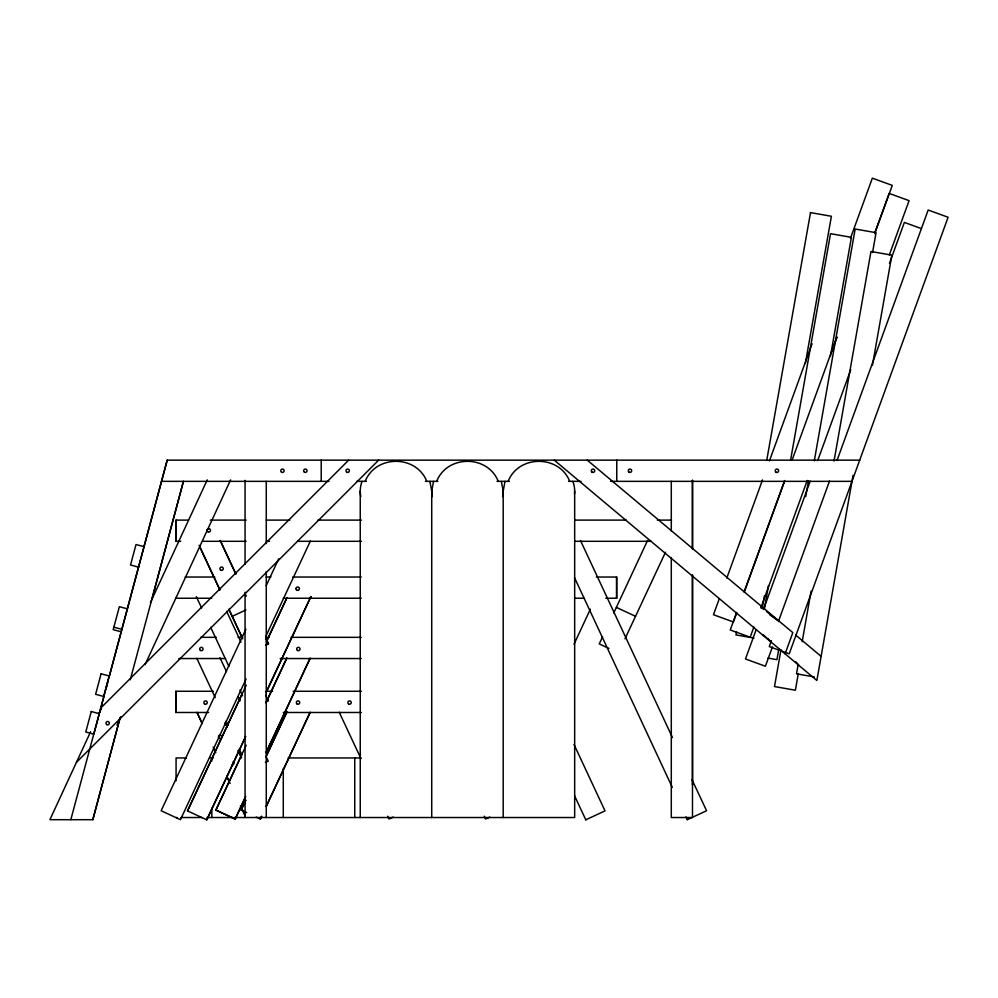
<?xml version="1.0" encoding="UTF-8"?>
<svg xmlns="http://www.w3.org/2000/svg" width="998" height="998" viewBox="0 0 998 998"><rect width="100%" height="100%" fill="white"/><g stroke="black" fill="none" stroke-linecap="round" stroke-linejoin="round"><path stroke-width="1.5" d="M692.487 784.865L692.487 575.122L692.487 817.524L671.292 817.524L671.292 557.608M296.044 588.358L296.032 588.895M736.586 631.846L735.95 634.915L753.939 638.071M766.714 460.477L810.513 212.586M762.322 607.994L764.48 595.744M805.336 363.509L831.396 216.267L810.413 212.586M764.418 608.555L768.472 585.601M790.591 460.128L830.523 233.669L851.406 237.349L830.423 356.373M778.889 648.613L776.943 659.678L767.986 658.094M805.698 496.58L808.505 480.649M780.997 649.698L774.498 686.549L795.381 690.229L798.313 673.588M814.293 460.851L855.174 229.016L876.057 232.696L872.551 252.544M798.138 664.631L796.516 673.812L814.418 676.968M802.18 641.677L811.087 591.178M834.016 461.113L870.98 251.484L891.863 255.164L872.439 365.305M853.053 475.298L816.863 680.486L554.277 460.153M70.821 819.695L167.165 460.153L859.702 460.153M99.538 712.884L103.967 696.33M105.988 688.807L107.597 682.794M109.206 676.781L167.252 460.153M92.777 819.695L120.184 717.4L92.864 819.695L49.9 819.695L90.618 731.709M130.264 679.788L183.47 481.211L152.12 598.551M433.569 481.348L431.722 491.041L431.722 817.524M505.05 481.348L503.192 491.041A35.741 30.514 0 0 1 502.593 496.592M719.321 598.6L713.458 614.718L733.38 621.979L736.599 613.134M726.781 578.091L762.509 479.938M769.433 460.901L812.098 343.699M850.483 238.223L872.352 178.155L892.274 185.403L874.722 233.632M736.649 612.385L730.249 629.963L750.184 637.223L753.914 626.969M744.121 591.876L784.64 480.537M792.113 460.028L836.898 336.975M874.759 232.958L889.156 193.4L909.078 200.66L889.343 254.864M744.308 591.926L784.553 481.348M831.633 352.007L836.96 337.386M760.838 607.919L807.232 480.462M756.185 629.563L745.481 658.979L765.404 666.24L772.464 646.841M763.582 609.229L810.201 481.173M817.649 460.714L850.758 369.722M889.48 263.347L904.375 222.417L921.453 228.629M771.417 640.716L769.283 646.579L789.206 653.827L948.1 217.265L928.177 210.017L836.998 460.527M778.34 621.679L829.525 481.036M785.102 653.827L792.824 632.632L587.273 460.153M98.864 713.944L101.484 708.306M150.436 602.555L207.235 479.888M117.003 725.222L120.933 716.764M145.084 664.593L230.6 479.888M245.895 629.202L161.14 810.738L180.463 819.695L246.082 678.977M266.229 585.577L278.704 558.843M265.655 636.761L310.378 541.066M242.24 693.622L187.487 810.887L206.811 819.845L245.683 736.487L206.698 819.845M266.541 641.34L287.037 597.54L266.616 641.34M187.562 810.887L246.232 685.139M242.227 753.665L215.88 810.089L235.191 819.059L245.708 796.504M267.813 698.725L286.925 657.807L265.942 702.954M246.207 745.207L215.867 810.052L235.191 819.059L245.009 797.876M266.641 755.261L287.025 711.699L266.067 756.671M260.303 819.021L261.688 816.214L260.391 819.021L256.187 817.1M266.204 806.372L310.178 712.235L266.291 806.372M574.025 644.209L590.367 609.179M602.58 636.899L599.224 643.922L608.93 648.413M613.745 612.997L647.552 540.504M624.998 638.832L665.466 552.256M365.193 481.348C375.697 454.664 416.266 454.664 426.77 481.348M436.662 481.348C447.179 454.664 487.735 454.664 498.251 481.348M508.132 481.348C518.648 454.664 559.217 454.664 569.721 481.348M100.723 708.081L348.651 460.153M76.434 762.36L378.641 460.153M232.235 616.34L245.97 609.928M265.668 645.207L268.499 643.922L265.867 638.308M265.53 702.143L268.362 700.858L265.655 695.232M265.418 762.435L268.25 761.162L266.192 756.946M393.224 817.1L389.02 819.021L387.711 816.214M489.806 817.1L485.602 819.059L484.279 816.202M585.689 819.845L605.013 810.887L574.025 744.483M687.26 819.695L706.584 810.738L692.051 779.775M161.476 481.348L328.991 481.348M356.635 481.348L366.328 481.348M425.435 481.348L437.873 481.348M496.992 481.348L509.429 481.348M568.536 481.348L581.048 481.348M610.539 481.348L851.98 481.348M188.522 520.108L175.935 520.108L175.96 541.303L180.738 541.303M210.341 520.108L246.169 520.108M266.304 520.108L289.807 520.108M317.851 520.108L361.476 520.108M574.811 520.108L626.345 520.108M657.383 520.108L671.529 520.108M202.544 541.303L246.169 541.303M266.429 541.303L269.547 541.303M297.579 541.303L361.476 541.303M574.923 541.303L651.282 541.303M185.154 577.031L214.844 577.031M266.142 577.031L270.932 577.031M292.738 577.031L361.264 577.031M596.317 577.031L616.689 577.031L616.627 598.239L616.577 577.031M175.81 598.239L211.751 598.239M283.27 598.239L361.264 598.239M574.623 598.239L583.98 598.239M605.786 598.239L616.689 598.239M200.623 637.335L216.329 637.335M238.011 637.335L242.788 637.335M266.067 637.335L269.31 637.335M291.117 637.335L361.239 637.335M178.804 658.543L225.673 658.543M280.164 658.543L361.239 658.543M213.273 691.277L175.748 691.277L175.76 712.485L208.594 712.485M266.179 691.277L272.529 691.277M293.163 691.277L361.401 691.277M283.332 712.485L361.401 712.485M186.539 757.956L176.072 757.956L176.072 780.86M210.216 757.956L213.397 757.956M288.135 757.956L360.914 757.956M176.072 817.524L177.02 817.524M180.937 817.524L201.97 817.524M206.96 817.524L233.095 817.524M234.33 817.524L574.673 817.524L574.673 491.041M144.061 546.679L136.015 544.521L130.526 565.005L138.585 567.163M127.407 608.842L119.361 606.684L113.198 629.663L121.257 631.821M113.872 627.168L121.918 629.326M616.365 607.37L635.589 616.34M241.079 810.052L246.668 812.621M769.795 614.818L777.392 620.182M761.511 607.62L763.969 609.529M766.427 611.437L777.667 620.145M795.693 635.04L821.117 656.372M763.158 634.74L771.18 642.001M767.998 638.745L771.279 641.939M795.631 661.649L798.637 664.93M580.499 540.554L672.465 737.559M574.511 577.655L672.278 787.335M685.95 816.875L687.373 819.695M574.599 795.83L585.801 819.845M339.233 712.235L360.939 758.605M220.284 540.504L235.865 573.937M244.959 593.448L246.269 596.23M220.171 540.504L235.765 573.937M265.78 638.308L268.487 643.922M199.113 545.282L219.972 590.043L199.737 546.829M228.991 609.366L242.726 638.832M228.891 609.366L242.052 637.423M226.646 611.362L240.942 642.013M196.282 596.642L201.658 607.982M210.678 627.293L228.879 666.34M239.969 690.129L242.589 695.756M219.934 657.732L226.534 671.666M238.123 696.741L240.169 700.92M196.818 658.343L215.206 697.59M226.047 721.03L228.118 725.259M239.196 749.024L241.828 754.65M225.274 722.826L227.22 727.006M238.26 750.683L241.516 757.669M225.186 722.826L226.534 725.671M238.173 750.683L241.466 757.669M213.198 747.115L215.793 752.679M230.089 783.33L226.796 776.382L229.365 781.945M213.759 748.5L215.106 751.344M501.345 481.348L503.192 491.041L503.192 817.524M429.864 481.348L431.722 491.041A35.741 30.514 0 0 0 432.309 496.592M671.292 481.348L671.292 531.148M616.764 460.153L616.764 481.348M360.241 491.041L360.241 817.524M354.752 757.956L354.752 817.524M321.219 460.153L321.219 481.348M283.282 768.647L283.282 817.524M269.572 744.62L269.56 749.161M266.266 481.348L266.266 543.611M266.266 571.617L266.266 817.524M245.059 480.35L245.059 564.257M245.059 592.213L245.059 817.524M211.813 757.956L211.813 761.012M211.813 808.355L211.813 817.524M176.06 520.108L176.035 541.303M175.848 691.277L175.823 712.485M233.021 761.786A1.684 1.684 0 0 1 232.01 764.955M219.073 735.701A1.684 1.684 0 0 1 221.781 736.599A1.684 1.684 0 0 1 219.822 738.67A1.684 1.684 0 0 1 218.774 736.013M572.815 481.348A35.741 30.501 0 0 1 574.524 493.785M360.839 496.592A35.741 30.501 0 0 1 362.099 481.348M692.487 480.35L692.487 548.7L692.487 480.288M207.16 530.025L207.197 530.799L207.16 530.025M101.097 673.812L95.608 694.296L103.667 696.454L109.156 675.97L101.097 673.812M91.267 711.524L85.778 732.008L93.824 734.166L99.313 713.682L91.267 711.524M310.865 596.617L265.992 692.687L310.902 596.617M310.079 658.306L265.992 752.804L310.129 658.306M245.745 800.221L241.167 810.052L245.758 800.221M202.17 723.475L196.955 712.285L202.12 723.475M245.046 815.428L240.456 805.66L244.997 815.428M204.627 704.002A1.684 1.684 0 0 0 207.222 702.654A1.684 1.684 0 0 0 204.752 701.083A1.684 1.684 0 0 0 204.627 704.002M348.639 704.002A1.684 1.684 0 0 0 351.234 702.654A1.684 1.684 0 0 0 348.764 701.083A1.684 1.684 0 0 0 348.639 704.002M297.117 704.002A1.684 1.684 0 0 0 299.712 702.654A1.684 1.684 0 0 0 297.254 701.083A1.684 1.684 0 0 0 297.117 704.002M200.511 650.471A1.684 1.684 0 0 0 203.043 649.012A1.684 1.684 0 0 0 200.511 647.552A1.684 1.684 0 0 0 200.511 650.471M297.504 650.471A1.684 1.684 0 0 0 300.036 649.012A1.684 1.684 0 0 0 297.504 647.552A1.684 1.684 0 0 0 297.504 650.471M776.007 472.191A1.684 1.684 0 0 0 778.615 470.831A1.684 1.684 0 0 0 776.145 469.26A1.684 1.684 0 0 0 776.007 472.191M592.101 472.179A1.684 1.684 0 0 0 594.696 470.831A1.684 1.684 0 0 0 592.226 469.26A1.684 1.684 0 0 0 592.101 472.179M629.077 472.179A1.684 1.684 0 0 0 631.672 470.831A1.684 1.684 0 0 0 629.214 469.26A1.684 1.684 0 0 0 629.077 472.179M106.811 724.61A1.684 1.684 0 0 0 109.343 723.151A1.684 1.684 0 0 0 106.811 721.691A1.684 1.684 0 0 0 106.811 724.61M346.78 472.179A1.684 1.684 0 0 0 349.375 470.831A1.684 1.684 0 0 0 346.905 469.26A1.684 1.684 0 0 0 346.78 472.179M281.561 472.179A1.684 1.684 0 0 0 284.156 470.831A1.684 1.684 0 0 0 281.698 469.26A1.684 1.684 0 0 0 281.561 472.179M304.452 472.179A1.684 1.684 0 0 0 307.047 470.831A1.684 1.684 0 0 0 304.577 469.26A1.684 1.684 0 0 0 304.452 472.179M296.793 590.08A1.684 1.684 0 0 0 299.388 588.733A1.684 1.684 0 0 0 296.93 587.161A1.684 1.684 0 0 0 296.793 590.08M220.683 570.108A1.684 1.684 0 0 0 223.278 568.76A1.684 1.684 0 0 0 220.808 567.188A1.684 1.684 0 0 0 220.683 570.108M207.908 531.759A1.684 1.684 0 0 0 210.503 530.4A1.684 1.684 0 0 0 208.033 528.828A1.684 1.684 0 0 0 207.908 531.759"/></g></svg>
